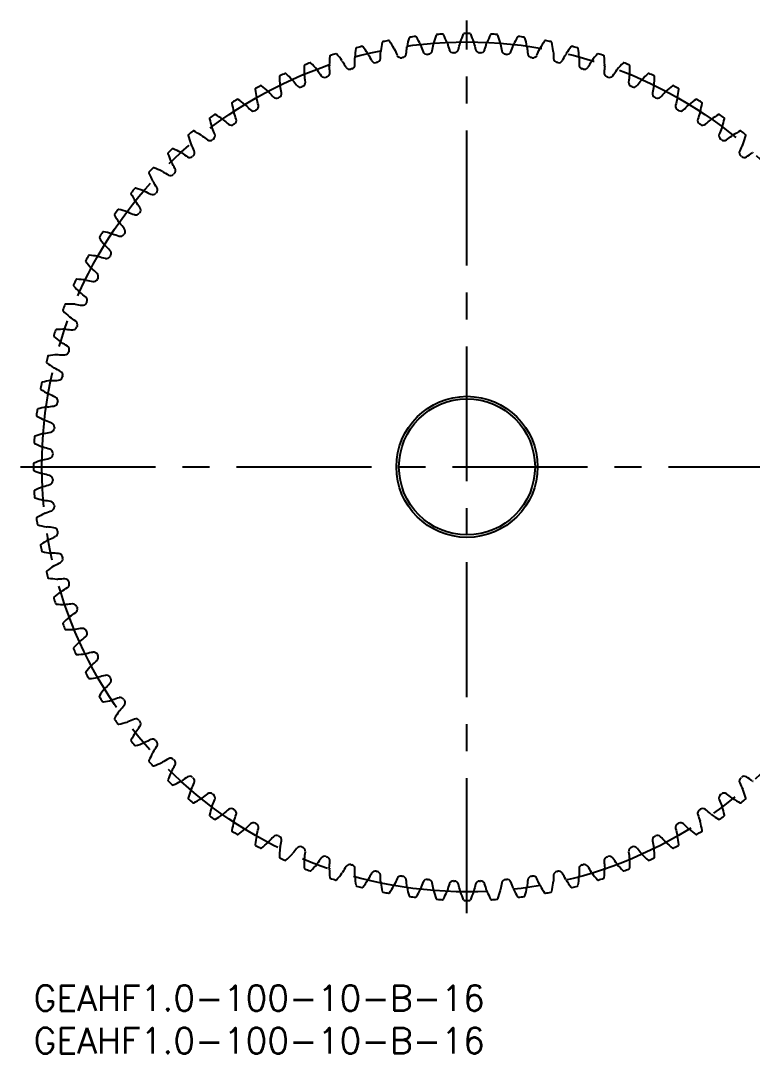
# Model space of a CAD drawing. Extents: x -2 to 144, y -8 to 114.
# Drawn here: x -1.5 to 84.6, y -8 to 113.5 of the extents above; entities that cross this region are included whole.
import ezdxf

# ---------------------------------------------------------------- set-up
doc = ezdxf.new("R2010")
doc.units = 0
doc.header["$LTSCALE"] = 0.5
doc.linetypes.add('CENTER', pattern=[50.8, 31.75, -6.35, 6.35, -6.35])
for name, color, linetype in [('MSM_CENTER', 1, 'CENTER'), ('MSM_CONTINUOUS', 7, 'CONTINUOUS'), ('MSM_PART_NUMBER', 7, 'CONTINUOUS')]:
    doc.layers.add(name, color=color, linetype=linetype)
doc.styles.get("Standard").update_dxf_attribs({"font": 'txt.shx', "height": 2, "bigfont": 'bigfont.shx'})

# ---------------------------------------------------------------- blocks, each defined once
blk = doc.blocks.new('*U3')
at = {"layer": 'MSM_PART_NUMBER'}
blk.add_text('GEAHF1.0-100-10-B-16', height=3, dxfattribs=at).set_placement((0, -8))
blk = doc.blocks.new('*U4')
at = {"layer": 'MSM_PART_NUMBER'}
blk.add_text('GEAHF1.0-100-10-B-16', height=3, dxfattribs=at).set_placement((0, -3))

msp = doc.modelspace()

# ---------------------------------------------------------------- linework, layer by layer
at = {"layer": 'MSM_CENTER'}
for p, q in [((51, 8.5), (51, 113.5)), ((-1.5, 61), (103.5, 61))]:
    msp.add_line(p, q, dxfattribs=at)
msp.add_circle((51, 61), 50, dxfattribs=at)
at = {"layer": 'MSM_CONTINUOUS'}
for radius in [8.3, 8]:
    msp.add_circle((51, 61), radius, dxfattribs=at)
for centre, radius, start, end in [((63.14, 106.39), 16.67, 161.0292, 164.5), ((47.47, 111.78), 0.1, 93.976, 161.0292), ((51, 61), 51, 93.2241, 93.9759), ((48.14, 111.82), 0.1, 26.1708, 93.2241), ((33.27, 104.51), 16.67, 22.7, 26.1708), ((65.96, 105.54), 16.67, 157.4292, 160.9), ((50.67, 111.9), 0.1, 90.376, 157.4292), ((51, 61), 51, 89.6241, 90.3759), ((51.33, 111.9), 0.1, 22.5708, 89.6241), ((36.04, 105.54), 16.67, 19.1, 22.5708), ((68.73, 104.51), 16.67, 153.8292, 157.3), ((53.86, 111.82), 0.1, 86.776, 153.8292), ((51, 61), 51, 86.0241, 86.7759), ((54.53, 111.78), 0.1, 18.9708, 86.0241), ((38.86, 106.39), 16.67, 15.5, 18.9708), ((57.35, 107.56), 16.67, 168.2292, 171.7), ((41.13, 110.93), 0.1, 101.176, 168.2292), ((51, 61), 51, 100.4241, 101.1759), ((41.79, 111.06), 0.1, 33.3708, 100.4241), ((27.96, 101.95), 16.67, 29.9, 33.3708), ((60.26, 107.06), 16.67, 164.6292, 168.1), ((44.29, 111.46), 0.1, 97.576, 164.6292), ((51, 61), 51, 96.8241, 97.5759), ((44.95, 111.54), 0.1, 29.7708, 96.8241), ((30.57, 103.31), 16.67, 26.3, 29.7708), ((44.77, 110.33), 0.831, 19.206, 26.3), ((60.08, 115.66), 15.38, 199.206, 202.2598), ((31.84, 112.99), 15.38, 348.5402, 351.594), ((47.88, 110.62), 0.831, 164.5, 171.594), ((47.88, 110.62), 0.831, 15.606, 22.7), ((63.5, 114.99), 15.38, 195.606, 198.6598), ((35.14, 114.09), 15.38, 344.9402, 347.994), ((51, 110.72), 0.831, 160.9, 167.994), ((51, 110.72), 0.831, 12.006, 19.1), ((66.86, 114.09), 15.38, 192.006, 195.0598), ((38.5, 114.99), 15.38, 341.3402, 344.394), ((54.12, 110.62), 0.831, 157.3, 164.394), ((54.12, 110.62), 0.831, 8.406, 15.5), ((70.16, 112.99), 15.38, 188.406, 191.4598), ((41.92, 115.66), 15.38, 337.7402, 340.794), ((57.23, 110.33), 0.831, 153.7, 160.794), ((71.43, 103.31), 16.67, 150.2292, 153.7), ((57.05, 111.54), 0.1, 83.176, 150.2292), ((51, 61), 51, 82.4241, 83.1759), ((57.71, 111.46), 0.1, 15.3708, 82.4241), ((41.74, 107.06), 16.67, 11.9, 15.3708), ((74.04, 101.95), 16.67, 146.6292, 150.1), ((60.21, 111.06), 0.1, 79.576, 146.6292), ((51, 61), 51, 78.8241, 79.5759), ((60.87, 110.93), 0.1, 11.7708, 78.8241), ((44.65, 107.56), 16.67, 8.3, 11.7708), ((34.95, 109.3), 0.1, 108.376, 175.4292), ((51, 61), 51, 107.6241, 108.3759), ((35.59, 109.51), 0.1, 40.5708, 107.6241), ((23, 98.74), 16.67, 37.1, 40.5708), ((54.42, 107.86), 16.67, 171.8292, 175.3), ((38.02, 110.22), 0.1, 104.776, 171.8292), ((51, 61), 51, 104.0241, 104.7759), ((38.67, 110.38), 0.1, 36.9708, 104.0241), ((25.43, 100.42), 16.67, 33.5, 36.9708), ((38.63, 109.16), 0.831, 26.406, 33.5), ((53.16, 116.37), 15.38, 206.406, 209.4598), ((25.47, 110.18), 15.38, 355.7402, 358.794), ((41.68, 109.84), 0.831, 171.7, 178.794), ((41.68, 109.84), 0.831, 22.806, 29.9), ((56.63, 116.13), 15.38, 202.806, 205.8598), ((43.24, 109.63), 0.5, 205.8598, 279.0691), ((43.35, 109.65), 0.5, 278.931, 352.1402), ((28.61, 111.69), 15.38, 352.1402, 355.194), ((44.77, 110.33), 0.831, 168.1, 175.194), ((46.31, 110.03), 0.5, 202.2598, 275.4691), ((51, 61), 48.75, 95.3309, 95.4691), ((46.42, 110.04), 0.5, 275.3309, 348.5402), ((49.39, 110.22), 0.5, 198.6598, 271.8691), ((51, 61), 48.75, 91.7309, 91.8691), ((49.51, 110.23), 0.5, 271.7309, 344.9402), ((52.49, 110.23), 0.5, 195.0598, 268.2691), ((51, 61), 48.75, 88.1309, 88.2691), ((52.61, 110.22), 0.5, 268.1309, 341.3402), ((55.58, 110.04), 0.5, 191.4598, 264.6691), ((51, 61), 48.75, 84.5309, 84.6691), ((55.69, 110.03), 0.5, 264.5309, 337.7402), ((57.23, 110.33), 0.831, 4.806, 11.9), ((73.39, 111.69), 15.38, 184.806, 187.8598), ((58.65, 109.65), 0.5, 187.8598, 261.0691), ((58.76, 109.63), 0.5, 260.9309, 334.1402), ((45.37, 116.13), 15.38, 334.1402, 337.194), ((60.32, 109.84), 0.831, 150.0999, 157.194), ((60.32, 109.84), 0.831, 1.206, 8.3), ((76.53, 110.18), 15.38, 181.206, 184.2598), ((48.84, 116.37), 15.38, 330.5402, 333.594), ((63.37, 109.16), 0.831, 146.5, 153.594), ((76.57, 100.42), 16.67, 143.0292, 146.5), ((63.33, 110.38), 0.1, 75.976, 143.0292), ((51, 61), 51, 75.2241, 75.9759), ((63.98, 110.22), 0.1, 8.1708, 75.2235), ((47.58, 107.86), 16.67, 4.7, 8.1708), ((79, 98.74), 16.67, 139.4292, 142.9), ((66.41, 109.51), 0.1, 72.376, 139.4292), ((51, 61), 51, 71.6241, 72.3759), ((67.05, 109.3), 0.1, 4.5708, 71.6241), ((31.95, 108.2), 0.1, 111.976, 179.0292), ((48.52, 107.92), 16.67, 179.0292, 182.5), ((51, 61), 51, 111.2241, 111.9759), ((32.57, 108.45), 0.1, 44.1708, 111.2241), ((20.69, 96.9), 16.67, 40.7, 44.1708), ((51.47, 107.98), 16.67, 175.4292, 178.9), ((35.64, 108.29), 0.831, 178.9, 185.994), ((19.51, 106.59), 15.38, 2.9402, 5.994), ((35.64, 108.29), 0.831, 30.006, 37.1), ((49.68, 116.4), 15.38, 210.006, 213.0598), ((37.32, 108.31), 0.5, 286.1309, 359.3402), ((38.63, 109.16), 0.831, 175.3, 182.394), ((22.43, 108.48), 15.38, 359.3402, 2.394), ((40.2, 109.05), 0.5, 209.4598, 282.6691), ((51, 61), 48.75, 102.5309, 102.6691), ((40.31, 109.08), 0.5, 282.531, 355.7402), ((51, 61), 48.75, 98.9309, 99.0691), ((51, 61), 48.75, 80.9309, 81.0691), ((61.69, 109.08), 0.5, 184.2598, 257.4691), ((51, 61), 48.75, 77.3309, 77.4691), ((61.8, 109.05), 0.5, 257.3309, 330.5402), ((79.57, 108.48), 15.38, 177.606, 180.6598), ((64.68, 108.31), 0.5, 180.6598, 253.8691), ((63.37, 109.16), 0.831, 357.606, 4.7), ((52.32, 116.4), 15.38, 326.9402, 329.994), ((66.36, 108.29), 0.831, 142.8999, 149.994), ((82.49, 106.59), 15.38, 174.006, 177.0598), ((50.53, 107.98), 16.67, 1.1, 4.5708), ((66.36, 108.29), 0.831, 354.006, 1.1), ((81.31, 96.9), 16.67, 135.8292, 139.3), ((69.43, 108.45), 0.1, 68.776, 135.8292), ((51, 61), 51, 68.0241, 68.7759), ((70.05, 108.2), 0.1, 0.9708, 68.0241), ((53.48, 107.92), 16.67, 357.5, 0.9708), ((29.03, 106.91), 0.1, 115.576, 182.6292), ((51, 61), 51, 114.8241, 115.5759), ((29.63, 107.2), 0.1, 47.7708, 114.8241), ((18.5, 94.93), 16.67, 44.3, 47.7708), ((32.7, 107.23), 0.831, 182.5, 189.594), ((16.71, 104.53), 15.38, 6.5402, 9.594), ((32.7, 107.23), 0.831, 33.606, 40.7), ((46.2, 116.21), 15.38, 213.606, 216.6598), ((34.26, 107.32), 0.5, 216.6598, 289.8691), ((34.37, 107.36), 0.5, 289.731, 2.9402), ((37.2, 108.28), 0.5, 213.0598, 286.2691), ((51, 61), 48.75, 106.1309, 106.2691), ((51, 61), 48.75, 73.7309, 73.8691), ((64.8, 108.28), 0.5, 253.7309, 326.9402), ((67.63, 107.36), 0.5, 177.0598, 250.2691), ((67.74, 107.32), 0.5, 250.1309, 323.3402), ((55.8, 116.21), 15.38, 323.3402, 326.394), ((69.3, 107.23), 0.831, 139.3, 146.394), ((85.29, 104.53), 15.38, 170.406, 173.4598), ((69.3, 107.23), 0.831, 350.406, 357.5), ((83.5, 94.93), 16.67, 132.2292, 135.7), ((72.37, 107.2), 0.1, 65.176, 132.2292), ((51, 61), 51, 64.4241, 65.1759), ((72.97, 106.91), 0.1, 357.3708, 64.4235), ((51, 61), 51, 118.4241, 119.1759), ((26.77, 105.76), 0.1, 51.3708, 118.4241), ((16.43, 92.82), 16.67, 47.9, 51.3708), ((45.58, 107.67), 16.67, 182.6292, 186.1), ((29.83, 105.99), 0.831, 186.1, 193.194), ((14.04, 102.29), 15.38, 10.1402, 13.194), ((29.83, 105.99), 0.831, 37.206, 44.3), ((42.74, 115.8), 15.38, 217.206, 220.2598), ((31.39, 106.18), 0.5, 220.2598, 293.4691), ((51, 61), 48.75, 113.3309, 113.4691), ((31.49, 106.22), 0.5, 293.3309, 6.5402), ((51, 61), 48.75, 109.7309, 109.8691), ((51, 61), 48.75, 70.1309, 70.2691), ((70.51, 106.22), 0.5, 173.4598, 246.6691), ((51, 61), 48.75, 66.5309, 66.6691), ((70.61, 106.18), 0.5, 246.5309, 319.7402), ((59.26, 115.8), 15.38, 319.7402, 322.794), ((72.17, 105.99), 0.831, 135.6999, 142.794), ((87.96, 102.29), 15.38, 166.806, 169.8598), ((72.17, 105.99), 0.831, 346.806, 353.9), ((56.42, 107.67), 16.67, 353.9, 357.3708), ((85.57, 92.82), 16.67, 128.6292, 132.1), ((75.23, 105.76), 0.1, 61.576, 128.6292), ((51, 61), 51, 60.8241, 61.5759), ((26.19, 105.44), 0.1, 119.176, 186.2292), ((42.66, 107.24), 16.67, 186.2292, 189.7), ((27.05, 104.57), 0.831, 40.806, 47.9), ((39.32, 115.17), 15.38, 220.806, 223.8598), ((28.59, 104.86), 0.5, 223.8598, 297.0691), ((28.69, 104.91), 0.5, 296.931, 10.1402), ((73.31, 104.91), 0.5, 169.8598, 243.0691), ((73.41, 104.86), 0.5, 242.9309, 316.1402), ((62.68, 115.17), 15.38, 316.1402, 319.194), ((74.95, 104.57), 0.831, 132.0999, 139.194), ((59.34, 107.24), 16.67, 350.3, 353.7708), ((75.81, 105.44), 0.1, 353.7708, 60.8235), ((23.45, 103.8), 0.1, 122.776, 189.8292), ((39.77, 106.62), 16.67, 189.8292, 193.3), ((51, 61), 51, 122.0241, 122.7759), ((24.01, 104.15), 0.1, 54.9708, 122.0241), ((14.5, 90.59), 16.67, 51.5, 54.9708), ((24.36, 102.98), 0.831, 44.406, 51.5), ((35.94, 114.33), 15.38, 224.406, 227.4598), ((27.05, 104.57), 0.831, 189.7, 196.794), ((25.98, 103.42), 0.5, 300.5309, 13.7402), ((11.52, 99.89), 15.38, 13.7402, 16.794), ((51, 61), 48.75, 116.9309, 117.0691), ((51, 61), 48.75, 62.9309, 63.0691), ((76.02, 103.42), 0.5, 166.2598, 239.4691), ((90.48, 99.89), 15.38, 163.206, 166.2598), ((74.95, 104.57), 0.831, 343.206, 350.3), ((66.06, 114.33), 15.38, 312.5402, 315.594), ((77.64, 102.98), 0.831, 128.4999, 135.594), ((87.5, 90.59), 16.67, 125.0292, 128.5), ((77.99, 104.15), 0.1, 57.976, 125.0292), ((51, 61), 51, 57.2241, 57.9759), ((62.23, 106.62), 16.67, 346.7, 350.1708), ((78.55, 103.8), 0.1, 350.1708, 57.2235), ((20.81, 101.98), 0.1, 126.376, 193.4292), ((51, 61), 51, 125.6241, 126.3759), ((21.35, 102.37), 0.1, 58.5708, 125.6241), ((12.71, 88.24), 16.67, 55.1, 58.5708), ((24.36, 102.98), 0.831, 193.3, 200.394), ((9.16, 97.33), 15.38, 17.3402, 20.394), ((25.88, 103.36), 0.5, 227.4598, 300.6691), ((51, 61), 48.75, 120.5309, 120.6691), ((51, 61), 48.75, 59.3309, 59.4691), ((76.12, 103.36), 0.5, 239.3309, 312.5402), ((92.84, 97.33), 15.38, 159.606, 162.6598), ((77.64, 102.98), 0.831, 339.606, 346.7), ((89.29, 88.24), 16.67, 121.4292, 124.9), ((80.65, 102.37), 0.1, 54.376, 121.4292), ((51, 61), 51, 53.6241, 54.3759), ((81.19, 101.98), 0.1, 346.5708, 53.6235), ((36.93, 105.83), 16.67, 193.4292, 196.9), ((21.77, 101.23), 0.831, 196.9, 203.994), ((6.96, 94.63), 15.38, 20.9402, 23.994), ((21.77, 101.23), 0.831, 48.006, 55.1), ((32.62, 113.28), 15.38, 228.006, 231.0598), ((23.27, 101.7), 0.5, 231.0598, 304.2691), ((51, 61), 48.75, 124.1309, 124.2691), ((23.37, 101.77), 0.5, 304.1309, 17.3402), ((78.63, 101.77), 0.5, 162.6598, 235.8691), ((51, 61), 48.75, 55.7309, 55.8691), ((78.73, 101.7), 0.5, 235.7309, 308.9402), ((69.38, 113.28), 15.38, 308.9402, 311.994), ((80.23, 101.23), 0.831, 124.9, 131.994), ((95.04, 94.63), 15.38, 156.006, 159.0598), ((80.23, 101.23), 0.831, 336.006, 343.1), ((65.07, 105.83), 16.67, 343.1, 346.5708), ((18.3, 100.01), 0.1, 129.976, 197.0292), ((34.14, 104.86), 16.67, 197.0292, 200.5), ((51, 61), 51, 129.2241, 129.9759), ((18.81, 100.43), 0.1, 62.1708, 129.2246), ((11.08, 85.78), 16.67, 58.7, 62.1708), ((19.31, 99.31), 0.831, 51.606, 58.7), ((29.38, 112.02), 15.38, 231.606, 234.6598), ((20.86, 99.95), 0.5, 307.7309, 20.9402), ((81.14, 99.95), 0.5, 159.0598, 232.2691), ((72.62, 112.02), 15.38, 305.3402, 308.394), ((82.69, 99.31), 0.831, 121.3, 128.394), ((90.92, 85.78), 16.67, 117.8292, 121.3), ((83.19, 100.43), 0.1, 50.776, 117.8292), ((51, 61), 51, 50.0241, 50.7759), ((67.86, 104.86), 16.67, 339.5, 342.9708), ((83.7, 100.01), 0.1, 342.9708, 50.0235), ((16.4, 98.33), 0.1, 65.7708, 132.8246), ((9.6, 83.22), 16.67, 62.3, 65.7708), ((19.31, 99.31), 0.831, 200.5, 207.594), ((4.93, 91.8), 15.38, 24.5402, 27.594), ((20.77, 99.88), 0.5, 234.6598, 307.8691), ((51, 61), 48.75, 127.7309, 127.8691), ((51, 61), 48.75, 52.1309, 52.2691), ((81.23, 99.88), 0.5, 232.1309, 305.3402), ((97.07, 91.8), 15.38, 152.406, 155.4598), ((82.69, 99.31), 0.831, 332.406, 339.5), ((15.91, 97.88), 0.1, 133.576, 200.6292), ((31.42, 103.71), 16.67, 200.6292, 204.1), ((51, 61), 51, 132.8241, 133.5759), ((16.96, 97.25), 0.831, 55.206, 62.3), ((26.22, 110.56), 15.38, 235.206, 238.2598), ((18.39, 97.9), 0.5, 238.2598, 311.4691), ((51, 61), 48.75, 131.3309, 131.4691), ((18.47, 97.98), 0.5, 311.3309, 24.5402), ((83.53, 97.98), 0.5, 155.4598, 228.6691), ((51, 61), 48.75, 48.5309, 48.6691), ((83.61, 97.9), 0.5, 228.5309, 301.7402), ((75.78, 110.56), 15.38, 301.7402, 304.794), ((85.04, 97.25), 0.831, 117.7, 124.794), ((51, 61), 51, 136.4241, 137.1759), ((14.12, 96.09), 0.1, 69.3708, 136.4241), ((8.29, 80.58), 16.67, 65.9, 69.3708), ((16.96, 97.25), 0.831, 204.1, 211.194), ((3.09, 88.85), 15.38, 28.1402, 31.194), ((16.22, 95.87), 0.5, 314.931, 28.1402), ((13.67, 95.6), 0.1, 137.176, 204.2292), ((28.78, 102.4), 16.67, 204.2292, 207.7), ((14.75, 95.04), 0.831, 58.806, 65.9), ((23.15, 108.91), 15.38, 238.806, 241.8598), ((16.13, 95.78), 0.5, 241.8598, 315.0691), ((51, 61), 48.75, 134.9309, 135.0691), ((51, 61), 51, 140.0241, 140.7759), ((11.99, 93.7), 0.1, 72.9708, 140.0235), ((7.14, 77.86), 16.67, 69.5, 72.9708), ((14.75, 95.04), 0.831, 207.7, 214.794), ((1.44, 85.78), 15.38, 31.7402, 34.794), ((14.1, 93.61), 0.5, 318.5309, 31.7402), ((11.57, 93.19), 0.1, 140.776, 207.8292), ((26.22, 100.92), 16.67, 207.8292, 211.3), ((12.69, 92.69), 0.831, 62.406, 69.5), ((20.2, 107.07), 15.38, 242.406, 245.4598), ((14.02, 93.53), 0.5, 245.4598, 318.6691), ((51, 61), 48.75, 138.5309, 138.6691), ((51, 61), 51, 143.6241, 144.3759), ((10.02, 91.19), 0.1, 76.5708, 143.6246), ((6.17, 75.07), 16.67, 73.1, 76.5708), ((12.69, 92.69), 0.831, 211.3, 218.394), ((-0.02, 82.62), 15.38, 35.3402, 38.394), ((12.12, 91.23), 0.5, 322.131, 35.3402), ((9.63, 90.65), 0.1, 144.376, 211.4292), ((23.76, 99.29), 16.67, 211.4292, 214.9), ((10.77, 90.23), 0.831, 66.006, 73.1), ((17.37, 105.04), 15.38, 246.006, 249.0598), ((12.05, 91.14), 0.5, 249.0598, 322.2691), ((51, 61), 48.75, 142.1309, 142.2691), ((10.77, 90.23), 0.831, 214.9, 221.994), ((-1.28, 79.38), 15.38, 38.9402, 41.994), ((10.3, 88.73), 0.5, 325.7309, 38.9402), ((7.85, 87.99), 0.1, 147.976, 215.0292), ((51, 61), 51, 147.2241, 147.9759), ((21.41, 97.5), 16.67, 215.0292, 218.5), ((8.2, 88.55), 0.1, 80.1708, 147.2246), ((5.38, 72.23), 16.67, 76.7, 80.1708), ((9.02, 87.64), 0.831, 69.606, 76.7), ((14.67, 102.84), 15.38, 249.606, 252.6598), ((10.23, 88.63), 0.5, 252.6598, 325.8691), ((51, 61), 48.75, 145.7309, 145.8691), ((9.02, 87.64), 0.831, 218.5, 225.594), ((-2.33, 76.06), 15.38, 42.5402, 45.594), ((8.64, 86.12), 0.5, 329.3309, 42.5402), ((6.24, 85.23), 0.1, 151.576, 218.6292), ((51, 61), 51, 150.8241, 151.5759), ((19.18, 95.57), 16.67, 218.6292, 222.1), ((6.56, 85.81), 0.1, 83.7708, 150.8241), ((4.76, 69.34), 16.67, 80.3, 83.7708), ((7.43, 84.95), 0.831, 73.206, 80.3), ((12.11, 100.48), 15.38, 253.206, 256.2598), ((8.58, 86.02), 0.5, 256.2598, 329.4691), ((51, 61), 48.75, 149.3309, 149.4691), ((7.43, 84.95), 0.831, 222.1, 229.194), ((-3.17, 72.68), 15.38, 46.1402, 49.194), ((51, 61), 51, 154.4241, 155.1759), ((5.09, 82.97), 0.1, 87.3708, 154.4241), ((4.33, 66.42), 16.67, 83.9, 87.3708), ((6.01, 82.17), 0.831, 76.806, 83.9), ((9.71, 97.96), 15.38, 256.806, 259.8598), ((7.09, 83.31), 0.5, 259.8598, 333.0691), ((7.14, 83.41), 0.5, 332.9309, 46.1402), ((51, 61), 48.75, 152.9309, 153.0691), ((4.8, 82.37), 0.1, 155.176, 222.2292), ((17.07, 93.5), 16.67, 222.2292, 225.7), ((6.01, 82.17), 0.831, 225.7, 232.794), ((-3.8, 69.26), 15.38, 49.7402, 52.794), ((5.78, 80.51), 0.5, 263.4598, 336.6691), ((5.82, 80.61), 0.5, 336.531, 49.7402), ((51, 61), 48.75, 156.5309, 156.6691), ((3.55, 79.43), 0.1, 158.776, 225.8292), ((51, 61), 51, 158.0241, 158.7759), ((15.1, 91.31), 16.67, 225.8292, 229.3), ((3.8, 80.05), 0.1, 90.9708, 158.0241), ((4.08, 63.48), 16.67, 87.5, 90.9708), ((4.77, 79.3), 0.831, 80.406, 87.5), ((7.47, 95.29), 15.38, 260.406, 263.4598), ((4.77, 79.3), 0.831, 229.3, 236.394), ((-4.21, 65.8), 15.38, 53.3402, 56.394), ((4.68, 77.74), 0.5, 340.1309, 53.3402), ((51, 61), 51, 161.6241, 162.3759), ((2.7, 77.05), 0.1, 94.5708, 161.6241), ((4.02, 60.53), 16.67, 91.1, 94.5708), ((3.71, 76.36), 0.831, 84.006, 91.1), ((5.41, 92.49), 15.38, 264.006, 267.0598), ((4.64, 77.63), 0.5, 267.0598, 340.2691), ((51, 61), 48.75, 160.1309, 160.2691), ((2.49, 76.41), 0.1, 162.376, 229.4292), ((13.26, 89), 16.67, 229.4292, 232.9), ((3.71, 76.36), 0.831, 232.9, 239.994), ((-4.4, 62.32), 15.38, 56.9402, 59.994), ((4.14, 57.58), 16.67, 94.7, 98.1708), ((2.84, 73.37), 0.831, 87.606, 94.7), ((3.52, 89.57), 15.38, 267.606, 270.6598), ((3.69, 74.68), 0.5, 270.6598, 343.8691), ((3.72, 74.8), 0.5, 343.7309, 56.9402), ((51, 61), 48.75, 163.7309, 163.8691), ((51, 61), 51, 165.2241, 165.9759), ((1.62, 73.33), 0.1, 165.976, 233.0292), ((11.58, 86.57), 16.67, 233.0292, 236.5), ((1.78, 73.98), 0.1, 98.1708, 165.2241), ((2.84, 73.37), 0.831, 236.5, 243.594), ((-4.37, 58.84), 15.38, 60.5402, 63.594), ((2.95, 71.8), 0.5, 347.3309, 60.5402), ((51, 61), 48.75, 167.3309, 167.4691), ((51, 61), 51, 168.8241, 169.5759), ((1.07, 70.87), 0.1, 101.7708, 168.8241), ((4.44, 54.65), 16.67, 98.3, 101.7708), ((2.16, 70.32), 0.831, 91.206, 98.3), ((1.82, 86.53), 15.38, 271.206, 274.2598), ((2.92, 71.69), 0.5, 274.2598, 347.4691), ((0.94, 70.21), 0.1, 169.576, 236.6292), ((10.05, 84.04), 16.67, 236.6292, 240.1), ((2.16, 70.32), 0.831, 240.1, 247.194), ((-4.13, 55.37), 15.38, 64.1402, 67.194), ((4.94, 51.74), 16.67, 101.9, 105.3708), ((1.67, 67.23), 0.831, 94.806, 101.9), ((0.31, 83.39), 15.38, 274.806, 277.8598), ((2.35, 68.65), 0.5, 277.8598, 351.0691), ((2.37, 68.76), 0.5, 350.9309, 64.1402), ((51, 61), 48.75, 170.9309, 171.0691), ((51, 61), 51, 172.4241, 173.1759), ((0.46, 67.05), 0.1, 173.176, 240.2292), ((8.69, 81.43), 16.67, 240.2292, 243.7), ((0.54, 67.71), 0.1, 105.3708, 172.4241), ((1.67, 67.23), 0.831, 243.7, 250.794), ((-3.66, 51.92), 15.38, 67.7402, 70.794), ((1.97, 65.69), 0.5, 354.5309, 67.7402), ((51, 61), 48.75, 174.5309, 174.6691), ((51, 61), 51, 176.0241, 176.7759), ((0.22, 64.53), 0.1, 108.9708, 176.0241), ((5.61, 48.86), 16.67, 105.5, 108.9708), ((1.38, 64.12), 0.831, 98.406, 105.5), ((-0.99, 80.16), 15.38, 278.406, 281.4598), ((1.96, 65.58), 0.5, 281.4598, 354.6691), ((0.18, 63.86), 0.1, 176.776, 243.8292), ((7.49, 78.73), 16.67, 243.8292, 247.3), ((1.38, 64.12), 0.831, 247.3, 254.394), ((-2.99, 48.5), 15.38, 71.3402, 74.394), ((-2.09, 76.86), 15.38, 282.006, 285.0598), ((1.77, 62.49), 0.5, 285.0598, 358.2691), ((1.78, 62.61), 0.5, 358.1309, 71.3402), ((51, 61), 48.75, 178.1309, 178.2691), ((0.1, 61.33), 0.1, 112.5708, 179.6241), ((51, 61), 51, 179.6241, 180.3759), ((6.46, 46.04), 16.67, 109.1, 112.5708), ((1.28, 61), 0.831, 102.006, 109.1), ((0.1, 60.67), 0.1, 180.376, 247.4292), ((6.46, 75.96), 16.67, 247.4292, 250.9), ((1.28, 61), 0.831, 250.9, 257.994), ((-2.09, 45.14), 15.38, 74.9402, 77.994), ((1.77, 59.51), 0.5, 1.7309, 74.9402), ((7.49, 43.27), 16.67, 112.7, 116.1708), ((1.38, 57.88), 0.831, 105.606, 112.7), ((-2.99, 73.5), 15.38, 285.606, 288.6598), ((1.78, 59.39), 0.5, 288.6598, 1.8691), ((51, 61), 48.75, 181.7309, 181.8691), ((0.18, 58.14), 0.1, 116.1708, 183.2241), ((51, 61), 51, 183.2241, 183.9759), ((0.22, 57.47), 0.1, 183.976, 251.0292), ((5.61, 73.14), 16.67, 251.0292, 254.5), ((1.38, 57.88), 0.831, 254.5, 261.594), ((-0.99, 41.84), 15.38, 78.5402, 81.594), ((1.96, 56.42), 0.5, 5.3309, 78.5402), ((1.97, 56.31), 0.5, 292.2598, 5.4691), ((51, 61), 48.75, 185.3309, 185.4691), ((0.46, 54.95), 0.1, 119.7708, 186.8241), ((51, 61), 51, 186.8241, 187.5759), ((8.69, 40.57), 16.67, 116.3, 119.7708), ((1.67, 54.77), 0.831, 109.206, 116.3), ((-3.66, 70.08), 15.38, 289.206, 292.2598), ((0.54, 54.29), 0.1, 187.576, 254.6292), ((4.94, 70.26), 16.67, 254.6292, 258.1), ((1.67, 54.77), 0.831, 258.1, 265.194), ((0.31, 38.61), 15.38, 82.1402, 85.194), ((2.35, 53.35), 0.5, 8.9308, 82.1402), ((10.05, 37.96), 16.67, 119.9, 123.3708), ((2.16, 51.68), 0.831, 112.806, 119.9), ((-4.13, 66.63), 15.38, 292.806, 295.8598), ((2.37, 53.24), 0.5, 295.8598, 9.0691), ((51, 61), 48.75, 188.9309, 189.0691), ((0.94, 51.79), 0.1, 123.3708, 190.4241), ((51, 61), 51, 190.4241, 191.1759), ((1.07, 51.13), 0.1, 191.176, 258.2292), ((4.44, 67.35), 16.67, 258.2292, 261.7), ((2.16, 51.68), 0.831, 261.7, 268.794), ((1.82, 35.47), 15.38, 85.7402, 88.794), ((2.92, 50.31), 0.5, 12.5309, 85.7402), ((2.95, 50.2), 0.5, 299.4598, 12.6691), ((51, 61), 48.75, 192.5309, 192.6691), ((1.62, 48.67), 0.1, 126.9708, 194.0246), ((51, 61), 51, 194.0241, 194.7759), ((11.58, 35.43), 16.67, 123.5, 126.9708), ((2.84, 48.63), 0.831, 116.406, 123.5), ((-4.37, 63.16), 15.38, 296.406, 299.4598), ((1.78, 48.02), 0.1, 194.776, 261.8292), ((4.14, 64.42), 16.67, 261.8292, 265.3), ((2.84, 48.63), 0.831, 265.3, 272.394), ((3.52, 32.43), 15.38, 89.3402, 92.394), ((3.69, 47.32), 0.5, 16.1308, 89.3402), ((51, 61), 48.75, 196.1309, 196.2691), ((13.26, 33), 16.67, 127.1, 130.5708), ((3.71, 45.64), 0.831, 120.006, 127.1), ((-4.4, 59.68), 15.38, 300.006, 303.0598), ((3.72, 47.2), 0.5, 303.0598, 16.2691), ((2.49, 45.59), 0.1, 130.5708, 197.6246), ((51, 61), 51, 197.6241, 198.3759), ((2.7, 44.95), 0.1, 198.376, 265.4292), ((4.02, 61.47), 16.67, 265.4292, 268.9), ((3.71, 45.64), 0.831, 268.9, 275.994), ((5.41, 29.51), 15.38, 92.9402, 95.994), ((-4.21, 56.2), 15.38, 303.606, 306.6598), ((4.64, 44.37), 0.5, 19.7309, 92.9401), ((4.68, 44.26), 0.5, 306.6598, 19.8691), ((51, 61), 48.75, 199.7309, 199.8691), ((3.55, 42.57), 0.1, 134.1708, 201.2246), ((51, 61), 51, 201.2241, 201.9759), ((15.1, 30.69), 16.67, 130.7, 134.1708), ((4.77, 42.7), 0.831, 123.606, 130.7), ((3.8, 41.95), 0.1, 201.976, 269.0292), ((4.08, 58.52), 16.67, 269.0292, 272.5), ((4.77, 42.7), 0.831, 272.5, 279.594), ((7.47, 26.71), 15.38, 96.5402, 99.594), ((5.78, 41.49), 0.5, 23.3309, 96.5402), ((5.82, 41.39), 0.5, 310.2598, 23.4691), ((51, 61), 48.75, 203.3309, 203.4691), ((17.07, 28.5), 16.67, 134.3, 137.7708), ((6.01, 39.83), 0.831, 127.206, 134.3), ((-3.8, 52.74), 15.38, 307.206, 310.2598), ((4.8, 39.63), 0.1, 137.7708, 204.8246), ((51, 61), 51, 204.8241, 205.5759), ((5.09, 39.03), 0.1, 205.576, 272.6292), ((4.33, 55.58), 16.67, 272.6292, 276.1), ((6.01, 39.83), 0.831, 276.1, 283.194), ((9.71, 24.04), 15.38, 100.1402, 103.194), ((7.09, 38.69), 0.5, 26.9309, 100.1402), ((51, 61), 48.75, 206.9309, 207.0691), ((7.43, 37.05), 0.831, 130.806, 137.9), ((-3.17, 49.32), 15.38, 310.806, 313.8598), ((7.14, 38.59), 0.5, 313.8598, 27.0691), ((6.24, 36.77), 0.1, 141.3708, 208.4246), ((51, 61), 51, 208.4241, 209.1759), ((19.18, 26.43), 16.67, 137.9, 141.3708), ((12.11, 21.52), 15.38, 103.7402, 106.794), ((8.58, 35.98), 0.5, 30.5309, 103.7402), ((6.56, 36.19), 0.1, 209.176, 276.2292), ((4.76, 52.66), 16.67, 276.2292, 279.7), ((7.43, 37.05), 0.831, 279.7, 286.794), ((-2.33, 45.94), 15.38, 314.406, 317.4598), ((51, 61), 48.75, 210.5309, 210.6691), ((8.64, 35.88), 0.5, 317.4598, 30.6691), ((7.85, 34.01), 0.1, 144.9708, 212.0246), ((21.41, 24.5), 16.67, 141.5, 144.9708), ((9.02, 34.36), 0.831, 134.406, 141.5), ((51, 61), 51, 212.0241, 212.7759), ((8.2, 33.45), 0.1, 212.776, 279.8292), ((5.38, 49.77), 16.67, 279.8292, 283.3), ((9.02, 34.36), 0.831, 283.3, 290.394), ((14.67, 19.16), 15.38, 107.3402, 110.394), ((10.23, 33.37), 0.5, 34.1309, 107.3402), ((-1.28, 42.62), 15.38, 318.006, 321.0598), ((51, 61), 48.75, 214.1309, 214.2691), ((10.3, 33.27), 0.5, 321.0598, 34.2691), ((23.76, 22.71), 16.67, 145.1, 148.5708), ((10.77, 31.77), 0.831, 138.006, 145.1), ((9.63, 31.35), 0.1, 148.5708, 215.6246), ((51, 61), 51, 215.6241, 216.3759), ((10.02, 30.81), 0.1, 216.376, 283.4292), ((6.17, 46.93), 16.67, 283.4292, 286.9), ((10.77, 31.77), 0.831, 286.9, 293.994), ((17.37, 16.96), 15.38, 110.9402, 113.994), ((12.05, 30.86), 0.5, 37.7309, 110.9402), ((-0.02, 39.38), 15.38, 321.606, 324.6598), ((51, 61), 48.75, 217.7309, 217.8691), ((12.12, 30.77), 0.5, 324.6598, 37.8691), ((26.22, 21.08), 16.67, 148.7, 152.1708), ((12.69, 29.31), 0.831, 141.606, 148.7), ((11.57, 28.81), 0.1, 152.1708, 219.2246), ((51, 61), 51, 219.2241, 219.9759), ((11.99, 28.3), 0.1, 219.976, 287.0292), ((7.14, 44.14), 16.67, 287.0292, 290.5), ((12.69, 29.31), 0.831, 290.5, 297.594), ((20.2, 14.93), 15.38, 114.5402, 117.594), ((14.02, 28.47), 0.5, 41.3309, 114.5402), ((1.44, 36.22), 15.38, 325.206, 328.2598), ((51, 61), 48.75, 221.3309, 221.4691), ((14.1, 28.39), 0.5, 328.2598, 41.4691), ((28.78, 19.6), 16.67, 152.3, 155.7708), ((14.75, 26.96), 0.831, 145.206, 152.3), ((13.67, 26.4), 0.1, 155.7708, 222.8235), ((51, 61), 51, 222.8241, 223.5759), ((14.12, 25.91), 0.1, 223.576, 290.6292), ((8.29, 41.42), 16.67, 290.6292, 294.1), ((14.75, 26.96), 0.831, 294.1, 301.194), ((23.15, 13.09), 15.38, 118.1402, 121.194), ((16.13, 26.22), 0.5, 44.9309, 118.1401), ((3.09, 33.15), 15.38, 328.806, 331.8598), ((51, 61), 48.75, 224.9309, 225.0691), ((16.22, 26.13), 0.5, 331.8598, 45.0691), ((31.42, 18.29), 16.67, 155.9, 159.3708), ((16.96, 24.75), 0.831, 148.806, 155.9), ((26.22, 11.44), 15.38, 121.7402, 124.794), ((18.39, 24.1), 0.5, 48.5309, 121.7402), ((51, 61), 48.75, 228.5309, 228.6691), ((18.47, 24.02), 0.5, 335.4598, 48.6691), ((83.53, 24.02), 0.5, 131.3309, 204.5402), ((51, 61), 48.75, 311.3309, 311.4691), ((83.61, 24.1), 0.5, 58.2598, 131.4691), ((75.78, 11.44), 15.38, 55.206, 58.2598), ((15.91, 24.12), 0.1, 159.3708, 226.4235), ((51, 61), 51, 226.4241, 227.1759), ((16.4, 23.67), 0.1, 227.176, 294.2292), ((9.6, 38.78), 16.67, 294.2292, 297.7), ((16.96, 24.75), 0.831, 297.7, 304.794), ((4.93, 30.2), 15.38, 332.406, 335.4598), ((97.07, 30.2), 15.38, 204.5402, 207.594), ((85.04, 24.75), 0.831, 235.206, 242.3), ((34.14, 17.14), 16.67, 159.5, 162.9708), ((18.3, 21.99), 0.1, 162.9708, 230.0235), ((51, 61), 51, 230.0241, 230.7759), ((19.31, 22.69), 0.831, 152.406, 159.5), ((11.08, 36.22), 16.67, 297.8292, 301.3), ((19.31, 22.69), 0.831, 301.3, 308.394), ((29.38, 9.98), 15.38, 125.3402, 128.394), ((20.77, 22.12), 0.5, 52.1309, 125.3402), ((51, 61), 48.75, 232.1309, 232.2691), ((20.86, 22.05), 0.5, 339.0598, 52.2691), ((81.14, 22.05), 0.5, 127.7309, 200.9402), ((51, 61), 48.75, 307.7309, 307.8691), ((81.23, 22.12), 0.5, 54.6598, 127.8691), ((72.62, 9.98), 15.38, 51.606, 54.6598), ((82.69, 22.69), 0.831, 231.606, 238.7), ((90.92, 36.22), 16.67, 238.7, 242.1708), ((51, 61), 51, 309.2241, 309.9759), ((82.69, 22.69), 0.831, 20.5, 27.594), ((67.86, 17.14), 16.67, 17.0292, 20.5), ((83.7, 21.99), 0.1, 309.976, 17.0292), ((18.81, 21.57), 0.1, 230.776, 297.8292), ((36.93, 16.17), 16.67, 163.1, 166.5708), ((21.77, 20.77), 0.831, 156.006, 163.1), ((6.96, 27.37), 15.38, 336.006, 339.0598), ((32.62, 8.72), 15.38, 128.9402, 131.994), ((23.27, 20.3), 0.5, 55.7309, 128.9402), ((51, 61), 48.75, 235.7309, 235.8691), ((51, 61), 48.75, 304.1309, 304.2691), ((78.73, 20.3), 0.5, 51.0598, 124.2691), ((69.38, 8.72), 15.38, 48.006, 51.0598), ((95.04, 27.37), 15.38, 200.9402, 203.994), ((80.23, 20.77), 0.831, 16.9, 23.994), ((65.07, 16.17), 16.67, 13.4292, 16.9), ((83.19, 21.57), 0.1, 242.1708, 309.2246), ((20.81, 20.02), 0.1, 166.5708, 233.6235), ((51, 61), 51, 233.6241, 234.3759), ((21.35, 19.63), 0.1, 234.376, 301.4292), ((12.71, 33.76), 16.67, 301.4292, 304.9), ((21.77, 20.77), 0.831, 304.9, 311.994), ((9.16, 24.67), 15.38, 339.606, 342.6598), ((23.37, 20.23), 0.5, 342.6598, 55.8691), ((78.63, 20.23), 0.5, 124.1309, 197.3402), ((92.84, 24.67), 15.38, 197.3402, 200.394), ((80.23, 20.77), 0.831, 228.006, 235.1), ((89.29, 33.76), 16.67, 235.1, 238.5708), ((80.65, 19.63), 0.1, 238.5708, 305.6246), ((51, 61), 51, 305.6241, 306.3759), ((81.19, 20.02), 0.1, 306.376, 13.4292), ((39.77, 15.38), 16.67, 166.7, 170.1708), ((24.36, 19.02), 0.831, 159.606, 166.7), ((14.5, 31.41), 16.67, 305.0292, 308.5), ((24.36, 19.02), 0.831, 308.5, 315.594), ((35.94, 7.67), 15.38, 132.5402, 135.594), ((25.88, 18.64), 0.5, 59.3309, 132.5402), ((51, 61), 48.75, 239.3309, 239.4691), ((25.98, 18.58), 0.5, 346.2598, 59.4691), ((11.52, 22.11), 15.38, 343.206, 346.2598), ((76.02, 18.58), 0.5, 120.5309, 193.7402), ((90.48, 22.11), 15.38, 193.7402, 196.794), ((51, 61), 48.75, 300.5309, 300.6691), ((76.12, 18.64), 0.5, 47.4598, 120.6691), ((66.06, 7.67), 15.38, 44.406, 47.4598), ((77.64, 19.02), 0.831, 224.406, 231.5), ((87.5, 31.41), 16.67, 231.5, 234.9708), ((77.64, 19.02), 0.831, 13.3, 20.394), ((62.23, 15.38), 16.67, 9.8292, 13.3), ((23.45, 18.2), 0.1, 170.1708, 237.2235), ((51, 61), 51, 237.2241, 237.9759), ((24.01, 17.85), 0.1, 237.976, 305.0292), ((42.66, 14.76), 16.67, 170.3, 173.7708), ((27.05, 17.43), 0.831, 163.206, 170.3), ((39.32, 6.83), 15.38, 136.1402, 139.194), ((28.59, 17.14), 0.5, 62.9309, 136.1402), ((51, 61), 48.75, 242.9309, 243.0691), ((28.69, 17.09), 0.5, 349.8598, 63.0691), ((73.31, 17.09), 0.5, 116.9309, 190.1402), ((51, 61), 48.75, 296.9309, 297.0691), ((73.41, 17.14), 0.5, 43.8598, 117.0691), ((62.68, 6.83), 15.38, 40.806, 43.8598), ((74.95, 17.43), 0.831, 9.7, 16.794), ((59.34, 14.76), 16.67, 6.2292, 9.7), ((77.99, 17.85), 0.1, 234.9708, 302.0246), ((51, 61), 51, 302.0241, 302.7759), ((78.55, 18.2), 0.1, 302.776, 9.8292), ((26.19, 16.56), 0.1, 173.7708, 240.8246), ((51, 61), 51, 240.8241, 241.5759), ((26.77, 16.24), 0.1, 241.576, 308.6292), ((16.43, 29.18), 16.67, 308.6292, 312.1), ((27.05, 17.43), 0.831, 312.1, 319.194), ((45.58, 14.33), 16.67, 173.9, 177.3708), ((29.83, 16.01), 0.831, 166.806, 173.9), ((14.04, 19.71), 15.38, 346.806, 349.8598), ((42.74, 6.2), 15.38, 139.7402, 142.794), ((31.39, 15.82), 0.5, 66.5309, 139.7402), ((51, 61), 48.75, 246.5309, 246.6691), ((31.49, 15.78), 0.5, 353.4598, 66.6691), ((70.51, 15.78), 0.5, 113.3309, 186.5402), ((51, 61), 48.75, 293.3309, 293.4691), ((70.61, 15.82), 0.5, 40.2598, 113.4691), ((59.26, 6.2), 15.38, 37.206, 40.2598), ((87.96, 19.71), 15.38, 190.1402, 193.194), ((72.17, 16.01), 0.831, 6.1, 13.194), ((56.42, 14.33), 16.67, 2.6292, 6.1), ((74.95, 17.43), 0.831, 220.806, 227.9), ((85.57, 29.18), 16.67, 227.9, 231.3708), ((75.23, 16.24), 0.1, 231.3708, 298.4246), ((51, 61), 51, 298.4241, 299.1759), ((75.81, 16.56), 0.1, 299.176, 6.2292), ((29.03, 15.09), 0.1, 177.3708, 244.4235), ((51, 61), 51, 244.4241, 245.1759), ((29.63, 14.8), 0.1, 245.176, 312.2292), ((18.5, 27.07), 16.67, 312.2292, 315.7), ((29.83, 16.01), 0.831, 315.7, 322.794), ((48.52, 14.08), 16.67, 177.5, 180.9708), ((32.7, 14.77), 0.831, 170.406, 177.5), ((16.71, 17.47), 15.38, 350.406, 353.4598), ((46.2, 5.79), 15.38, 143.3402, 146.394), ((34.26, 14.68), 0.5, 70.1309, 143.3402), ((51, 61), 48.75, 250.1309, 250.2691), ((34.37, 14.64), 0.5, 357.0598, 70.2691), ((19.51, 15.41), 15.38, 354.006, 357.0598), ((67.63, 14.64), 0.5, 109.7309, 182.9401), ((82.49, 15.41), 15.38, 182.9402, 185.994), ((51, 61), 48.75, 289.7309, 289.8691), ((67.74, 14.68), 0.5, 36.6598, 109.8691), ((55.8, 5.79), 15.38, 33.606, 36.6598), ((85.29, 17.47), 15.38, 186.5402, 189.594), ((69.3, 14.77), 0.831, 2.5, 9.594), ((53.48, 14.08), 16.67, 359.0292, 2.5), ((72.17, 16.01), 0.831, 217.206, 224.3), ((83.5, 27.07), 16.67, 224.3, 227.7708), ((72.37, 14.8), 0.1, 227.7708, 294.8246), ((51, 61), 51, 294.8241, 295.5759), ((72.97, 15.09), 0.1, 295.576, 2.6292), ((31.95, 13.8), 0.1, 180.9708, 248.0246), ((51, 61), 51, 248.0241, 248.7759), ((32.57, 13.55), 0.1, 248.776, 315.8292), ((20.69, 25.1), 16.67, 315.8292, 319.3), ((32.7, 14.77), 0.831, 319.3, 326.394), ((35.64, 13.71), 0.831, 174.006, 181.1), ((51.47, 14.02), 16.67, 181.1, 184.5708), ((49.68, 5.6), 15.38, 146.9402, 149.994), ((37.2, 13.72), 0.5, 73.7309, 146.9402), ((51, 61), 48.75, 253.7309, 253.8691), ((37.32, 13.69), 0.5, 0.6598, 73.8691), ((22.43, 13.52), 15.38, 357.606, 0.6598), ((40.2, 12.95), 0.5, 77.3309, 150.5402), ((51, 61), 48.75, 257.3309, 257.4691), ((40.31, 12.92), 0.5, 4.2598, 77.4691), ((61.69, 12.92), 0.5, 102.5309, 175.7402), ((51, 61), 48.75, 282.5309, 282.6691), ((61.8, 12.95), 0.5, 29.4598, 102.6691), ((64.68, 13.69), 0.5, 106.1309, 179.3402), ((79.57, 13.52), 15.38, 179.3402, 182.394), ((51, 61), 48.75, 286.1309, 286.2691), ((64.8, 13.72), 0.5, 33.0598, 106.2691), ((52.32, 5.6), 15.38, 30.006, 33.0598), ((50.53, 14.02), 16.67, 355.4292, 358.9), ((66.36, 13.71), 0.831, 358.9, 5.994), ((69.3, 14.77), 0.831, 213.606, 220.7), ((81.31, 25.1), 16.67, 220.7, 224.1708), ((69.43, 13.55), 0.1, 224.1708, 291.2246), ((51, 61), 51, 291.2241, 291.9759), ((70.05, 13.8), 0.1, 291.976, 359.0292), ((34.95, 12.7), 0.1, 184.5708, 251.6246), ((51, 61), 51, 251.6241, 252.3759), ((35.59, 12.49), 0.1, 252.376, 319.4292), ((23, 23.26), 16.67, 319.4292, 322.9), ((35.64, 13.71), 0.831, 322.9, 329.994), ((38.63, 12.84), 0.831, 177.606, 184.7), ((54.42, 14.14), 16.67, 184.7, 188.1708), ((25.43, 21.58), 16.67, 323.0292, 326.5), ((38.63, 12.84), 0.831, 326.5, 333.594), ((53.16, 5.63), 15.38, 150.5402, 153.594), ((25.47, 11.82), 15.38, 1.206, 4.2598), ((56.63, 5.87), 15.38, 154.1402, 157.194), ((43.24, 12.37), 0.5, 80.9309, 154.1402), ((51, 61), 48.75, 260.9309, 261.0691), ((43.35, 12.35), 0.5, 7.8598, 81.0691), ((28.61, 10.31), 15.38, 4.806, 7.8598), ((60.08, 6.34), 15.38, 157.7402, 160.794), ((46.31, 11.97), 0.5, 84.5309, 157.7402), ((51, 61), 48.75, 264.5309, 264.6691), ((46.42, 11.96), 0.5, 11.4598, 84.6691), ((49.39, 11.78), 0.5, 88.1309, 161.3402), ((51, 61), 48.75, 268.1309, 268.2691), ((49.51, 11.77), 0.5, 15.0598, 88.2691), ((52.49, 11.77), 0.5, 91.7309, 164.9402), ((51, 61), 48.75, 271.7309, 271.8691), ((52.61, 11.78), 0.5, 18.6598, 91.8691), ((55.58, 11.96), 0.5, 95.3309, 168.5402), ((51, 61), 48.75, 275.3309, 275.4691), ((55.69, 11.97), 0.5, 22.2598, 95.4691), ((41.92, 6.34), 15.38, 19.206, 22.2598), ((73.39, 10.31), 15.38, 172.1402, 175.194), ((58.65, 12.35), 0.5, 98.9309, 172.1402), ((51, 61), 48.75, 278.9309, 279.0691), ((58.76, 12.37), 0.5, 25.8598, 99.0691), ((45.37, 5.87), 15.38, 22.806, 25.8598), ((76.53, 11.82), 15.38, 175.7402, 178.794), ((48.84, 5.63), 15.38, 26.406, 29.4598), ((63.37, 12.84), 0.831, 206.406, 213.5), ((76.57, 21.58), 16.67, 213.5, 216.9708), ((47.58, 14.14), 16.67, 351.8292, 355.3), ((63.37, 12.84), 0.831, 355.3, 2.394), ((66.36, 13.71), 0.831, 210.006, 217.1), ((79, 23.26), 16.67, 217.1, 220.5708), ((66.41, 12.49), 0.1, 220.5708, 287.6246), ((51, 61), 51, 287.6241, 288.3759), ((67.05, 12.7), 0.1, 288.376, 355.4292), ((38.02, 11.78), 0.1, 188.1708, 255.2246), ((51, 61), 51, 255.2241, 255.9759), ((38.67, 11.62), 0.1, 255.976, 323.0292), ((41.68, 12.16), 0.831, 181.206, 188.3), ((57.35, 14.44), 16.67, 188.3, 191.7708), ((41.13, 11.07), 0.1, 191.7708, 258.8246), ((51, 61), 51, 258.8241, 259.5759), ((27.96, 20.05), 16.67, 326.6292, 330.1), ((41.68, 12.16), 0.831, 330.1, 337.194), ((44.77, 11.67), 0.831, 184.806, 191.9), ((60.26, 14.94), 16.67, 191.9, 195.3708), ((30.57, 18.69), 16.67, 330.2292, 333.7), ((44.77, 11.67), 0.831, 333.7, 340.794), ((31.84, 9.01), 15.38, 8.406, 11.4598), ((47.88, 11.38), 0.831, 188.406, 195.5), ((63.14, 15.61), 16.67, 195.5, 198.9708), ((33.27, 17.49), 16.67, 333.8292, 337.3), ((47.88, 11.38), 0.831, 337.3, 344.394), ((63.5, 7.01), 15.38, 161.3402, 164.394), ((35.14, 7.91), 15.38, 12.006, 15.0598), ((51, 11.28), 0.831, 192.006, 199.1), ((65.96, 16.46), 16.67, 199.1, 202.5708), ((36.04, 16.46), 16.67, 337.4292, 340.9), ((51, 11.28), 0.831, 340.9, 347.994), ((66.86, 7.91), 15.38, 164.9402, 167.994), ((38.5, 7.01), 15.38, 15.606, 18.6598), ((54.12, 11.38), 0.831, 195.606, 202.7), ((68.73, 17.49), 16.67, 202.7, 206.1708), ((38.86, 15.61), 16.67, 341.0292, 344.5), ((54.12, 11.38), 0.831, 344.5, 351.594), ((70.16, 9.01), 15.38, 168.5402, 171.594), ((57.23, 11.67), 0.831, 199.206, 206.3), ((71.43, 18.69), 16.67, 206.3, 209.7708), ((41.74, 14.94), 16.67, 344.6292, 348.1), ((57.23, 11.67), 0.831, 348.1, 355.194), ((60.32, 12.16), 0.831, 202.806, 209.9), ((74.04, 20.05), 16.67, 209.9, 213.3708), ((51, 61), 51, 280.4241, 281.1759), ((60.87, 11.07), 0.1, 281.176, 348.2292), ((44.65, 14.44), 16.67, 348.2292, 351.7), ((60.32, 12.16), 0.831, 351.7, 358.794), ((63.33, 11.62), 0.1, 216.9708, 284.0246), ((51, 61), 51, 284.0241, 284.7759), ((63.98, 11.78), 0.1, 284.776, 351.8292), ((41.79, 10.94), 0.1, 259.576, 326.6292), ((44.29, 10.54), 0.1, 195.3708, 262.4241), ((51, 61), 51, 262.4241, 263.1759), ((44.95, 10.46), 0.1, 263.176, 330.2292), ((47.47, 10.22), 0.1, 198.9708, 266.0246), ((51, 61), 51, 266.0241, 266.7759), ((48.14, 10.18), 0.1, 266.776, 333.8292), ((50.67, 10.1), 0.1, 202.5708, 269.6246), ((51, 61), 51, 269.6241, 270.3759), ((51.33, 10.1), 0.1, 270.376, 337.4292), ((53.86, 10.18), 0.1, 206.1708, 273.2241), ((51, 61), 51, 273.2241, 273.9759), ((54.53, 10.22), 0.1, 273.976, 341.0292), ((57.05, 10.46), 0.1, 209.7708, 276.8246), ((51, 61), 51, 276.8241, 277.5759), ((57.71, 10.54), 0.1, 277.576, 344.6292), ((60.21, 10.94), 0.1, 213.3708, 280.4246)]:
    msp.add_arc(centre, radius, start, end, dxfattribs=at)

# ---------------------------------------------------------------- block references
for name in ['*U4', '*U3']:
    msp.add_blockref(name, (0, 0), dxfattribs=at)

doc.saveas('drawing.dxf')
